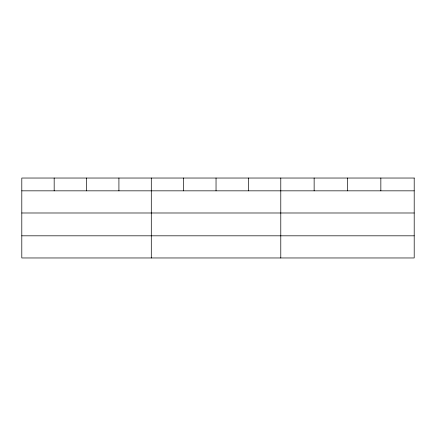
<?xml version="1.0" encoding="UTF-8"?>
<svg xmlns="http://www.w3.org/2000/svg" width="436" height="436" viewBox="0 0 436 436"><rect width="100%" height="100%" fill="white"/><g stroke="black" fill="none" stroke-linecap="round" stroke-linejoin="round"><path stroke-width="0.65" d="M21.8 190.837L414.2 190.837M21.8 212.991L414.2 212.991M21.8 235.816L414.2 235.816M380.846 178.035L380.846 190.837M347.492 178.035L347.492 190.837M314.138 178.035L314.138 190.837M280.784 178.035L280.784 257.965M248.411 178.035L248.411 190.837M216.038 178.035L216.038 190.837M183.665 178.035L183.665 190.837M151.292 178.035L151.292 257.965M118.919 178.035L118.919 190.837M86.546 178.035L86.546 190.837M54.173 178.035L54.173 190.837M414.2 178.035L21.8 178.035L21.8 257.965L414.2 257.965L414.2 178.035"/></g></svg>
